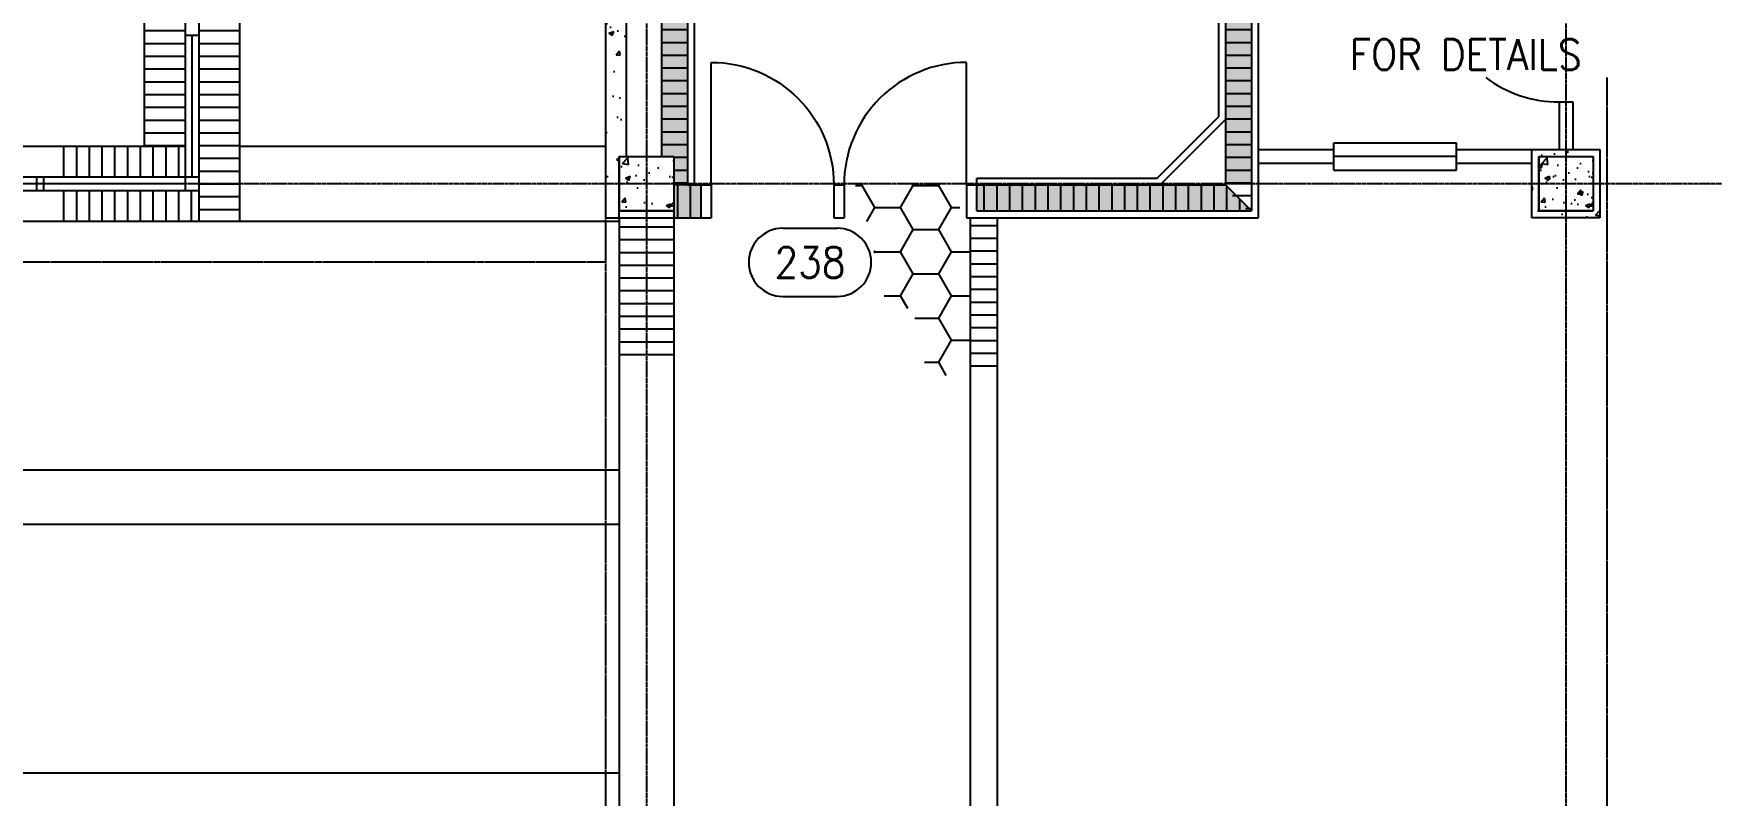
# Model space of a CAD drawing. Header units: inches. Extents: x 388 to 4053, y 352 to 2882.
# Drawn here: x 2377.1 to 2869.8, y 1677.6 to 1901.4 of the extents above; entities that cross this region are included whole.
import ezdxf
from ezdxf.enums import TextEntityAlignment as Align

# ---------------------------------------------------------------- set-up
doc = ezdxf.new("R2010")
doc.units = ezdxf.units.IN
doc.header["$LTSCALE"] = 0.5
doc.header["$MEASUREMENT"] = 0
doc.linetypes.add('CENTER', pattern=[3.25, 2.5, -0.25, 0.25, -0.25])
doc.linetypes.add('HIDDEN', pattern=[0.375, 0.25, -0.125])
for name, color, linetype in [('A-ANNO-TEXT', 7, 'Continuous'), ('A-COLS', 2, 'Continuous'), ('A-COLS-PATT', 8, 'Continuous'), ('A-DOOR', 3, 'Continuous'), ('A-DOOR-IDEN', 7, 'Continuous'), ('A-FLOR-HRAL', 2, 'Continuous'), ('A-FLOR-LEVL', 2, 'Continuous'), ('A-FLOR-OVHD', 2, 'Continuous'), ('A-FLOR-PATT', 8, 'Continuous'), ('A-GLAZ', 3, 'Continuous'), ('A-GRID', 8, 'CENTER'), ('A-WALL', 2, 'Continuous'), ('A-WALL-PATT', 8, 'Continuous')]:
    doc.layers.add(name, color=color, linetype=linetype)
doc.styles.add('ROMANS', font='romans.shx', dxfattribs={"width": 0.9})
pattern_1 = [(0, (5.4444, 1.2734), (0, 3.75), [])]

# ---------------------------------------------------------------- blocks, each defined once
blk = doc.blocks.new('IDEN3')
for p, q in [((-0.0833, 0.1042), (0.0833, 0.1042)), ((-0.0833, -0.1042), (0.0833, -0.1042))]:
    blk.add_line(p, q)
for centre, start, end in [((-0.0833, 0), 90, 270), ((0.0833, 0), 270, 90)]:
    blk.add_arc(centre, 0.1042, start, end)
at = {"style": 'ROMANS', "width": 0.9}
blk.add_attdef('#', text='', height=0.0938, dxfattribs=at).set_placement((0, 0), align=Align.MIDDLE_CENTER)
blk = doc.blocks.new('DOOR1')
at = {"color": 0, "linetype": 'ByBlock'}
blk.add_line((0, 0), (0, 1), dxfattribs=at)
blk.add_arc((0, 0), 1, 90, 180, dxfattribs=at)
blk = doc.blocks.new('1')
for p, q in [((-8, 8), (8, 8)), ((-8, 8), (-8, -8)), ((8, 8), (8, -8)), ((-8, -8), (8, -8))]:
    blk.add_line(p, q)

msp = doc.modelspace()

# ---------------------------------------------------------------- hatches: boundary and pattern name
at = {"layer": 'A-COLS-PATT'}
h = msp.add_hatch(dxfattribs=at)
h.set_pattern_fill('AR-CONC', color=256, scale=2, style=0)
h.set_pattern_definition([(50, (1590.299, -521.055), (14.345204, -1.255043), [1.5, -16.5]), (355, (1590.299, -521.055), (-2.77503, 15.04384), [1.2, -13.2]), (100.4514, (1591.495, -521.159), (11.57019, 13.78879), [1.2748, -14.02284]), (46.1842, (1590.3, -517.055), (21.34482, -3.31038), [2.25, -24.75]), (96.6356, (1592.078, -517.33), (18.69325, 19.48236), [1.9122, -21.03426]), (351.1842, (1590.3, -517.055), (18.69324, 19.48237), [1.8, -19.8]), (21, (1592.299, -518.055), (11.93814, -8.05238), [1.5, -16.5]), (326, (1592.299, -518.055), (4.86631, 14.503), [1.2, -13.2]), (71.4514, (1593.294, -518.726), (16.80445, 6.45061), [1.2748, -14.02284]), (37.5, (1590.299, -521.0546), (0.243197, 6.657877), [0, -13.04, 0, -13.4, 0, -13.25]), (7.5, (1590.299, -521.0546), (5.26139, 7.888234), [0, -7.64, 0, -12.74, 0, -5.05]), (327.5, (1585.839, -521.0546), (10.676449, -0.451097), [0, -5, 0, -15.6, 0, -20.7]), (317.5, (1583.839, -521.055), (11.663723, 2.0021), [0, -6.5, 0, -10.36, 0, -14.7])])
h.paths.add_polyline_path([(2549.08318, 1865.27553), (2549.08318, 1849.27553), (2565.08318, 1849.27553), (2565.08318, 1865.27553)])
h = msp.add_hatch(dxfattribs=at)
h.set_pattern_fill('AR-CONC', color=256, scale=2, style=0)
h.set_pattern_definition([(50, (1860.299, -521.055), (14.345204, -1.255043), [1.5, -16.5]), (355, (1860.299, -521.055), (-2.77503, 15.04384), [1.2, -13.2]), (100.4514, (1861.495, -521.159), (11.57019, 13.78879), [1.2748, -14.02284]), (46.1842, (1860.3, -517.055), (21.34482, -3.31038), [2.25, -24.75]), (96.6356, (1862.078, -517.33), (18.69325, 19.48236), [1.9122, -21.03426]), (351.1842, (1860.3, -517.055), (18.69324, 19.48237), [1.8, -19.8]), (21, (1862.299, -518.055), (11.93814, -8.05238), [1.5, -16.5]), (326, (1862.299, -518.055), (4.86631, 14.503), [1.2, -13.2]), (71.4514, (1863.294, -518.726), (16.80445, 6.45061), [1.2748, -14.02284]), (37.5, (1860.299, -521.0546), (0.243197, 6.657877), [0, -13.04, 0, -13.4, 0, -13.25]), (7.5, (1860.299, -521.0546), (5.26139, 7.888234), [0, -7.64, 0, -12.74, 0, -5.05]), (327.5, (1855.839, -521.0546), (10.676449, -0.451097), [0, -5, 0, -15.6, 0, -20.7]), (317.5, (1853.839, -521.055), (11.663723, 2.0021), [0, -6.5, 0, -10.36, 0, -14.7])])
h.paths.add_polyline_path([(2819.08318, 1865.27553), (2819.08318, 1849.27553), (2835.08318, 1849.27553), (2835.08318, 1865.27553)])
at = {"layer": 'A-FLOR-PATT'}
h = msp.add_hatch(dxfattribs=at)
h.set_pattern_fill('LINE', color=256, scale=30, style=0)
h.set_pattern_definition([(0, (8.497, 0.9595), (0, 3.75), [])])
h.paths.add_polyline_path([(2437.58318, 1933.27553), (2425.58318, 1933.27553), (2425.58318, 1868.27553), (2437.58318, 1868.27553)])
h.paths.add_polyline_path([(2437.58318, 1868.27553), (2425.58318, 1868.27553), (2425.58318, 1857.27553), (2437.58318, 1857.27553)])
h.paths.add_polyline_path([(2437.58318, 1857.27553), (2425.58318, 1857.27553), (2425.58318, 1855.27553), (2425.58318, 1846.27553), (2437.58318, 1846.27553)])
h.paths.add_polyline_path([(2421.58318, 1909.39169), (2409.58318, 1909.39169), (2409.58318, 1868.27553), (2421.58318, 1868.27553)])
h = msp.add_hatch(dxfattribs=at)
h.set_pattern_fill('LINE', color=256, scale=30, angle=90, style=0)
h.set_pattern_definition([(90, (8.497, 0.9595), (-3.75, 2e-16), [])])
h.paths.add_polyline_path([(2421.58318, 1868.27553), (2385.4158, 1868.27553), (2385.4158, 1859.27553), (2421.58318, 1859.27553)])
h.paths.add_polyline_path([(2425.58318, 1855.27553), (2385.4158, 1855.27553), (2385.4158, 1846.27553), (2425.58318, 1846.27553)])
h = msp.add_hatch(dxfattribs=at)
h.set_pattern_fill('HONEY', color=256, scale=60, style=0)
h.set_pattern_definition([(0, (2.88, -0.8586), (11.25, 6.49519), [7.5, -15]), (120, (2.88, -0.8586), (-11.25, 6.49519), [7.5, -15]), (60, (2.88, -0.8586), (2e-08, 12.990381), [-15, 7.5])])
h.paths.add_polyline_path([(2652.08318, 1847.27553), (2649.08318, 1847.27553), (2649.08318, 1855.90053), (2649.08318, 1857.27553), (2618.25253, 1857.27553), (2624.08954, 1838.85451), (2623.32103, 1829.90015), (2627.67594, 1822.9925), (2636.07243, 1819.66525), (2634.93948, 1808.22638), (2643.81475, 1800.2967), (2648.16967, 1802.52539), (2652.08318, 1802.66582)])
h = msp.add_hatch(dxfattribs=at)
h.set_pattern_fill('LINE', color=256, scale=30, style=0)
h.set_pattern_definition([(0, (4.545, -0.4036), (0, 3.75), [])])
h.paths.add_polyline_path([(2565.08318, 1847.27553), (2557.08318, 1847.27553), (2557.08318, 1805.90245), (2565.08318, 1805.90245)])
h.paths.add_polyline_path([(2557.08318, 1847.27553), (2549.08318, 1847.27553), (2549.08318, 1805.90245), (2557.08318, 1805.90245)])
at = {"layer": 'A-WALL-PATT'}
h = msp.add_hatch(dxfattribs=at)
h.set_pattern_fill('AR-SAND', color=256, scale=4, style=0)
h.set_pattern_definition([(37.5, (10.3947, 0), (-0.251973, 7.707295), [0, -6.08, 0, -6.8, 0, -6.5]), (7.5, (10.395, 0), (7.079107, 11.288584), [0, -3.28, 0, -5.48, 0, -2.1]), (327.5, (5.4747, 0), (12.456567, 0.022636), [0, -2, 0, -7.2, 0, -9.4]), (317.5, (5.475, 0), (12.024506, 3.510702), [0, -1, 0, -4.72, 0, -5.4])])
h.paths.add_polyline_path([(2569.08318, 2096.10395), (2569.08318, 2115.27553), (2565.08318, 2119.27553), (2561.45818, 2119.27553), (2561.45818, 1865.27553), (2565.08318, 1865.27553), (2565.08318, 1857.27553), (2569.08318, 1857.27553)])
h.paths.add_polyline_path([(2734.70818, 2122.90053), (2731.70818, 2122.90053), (2731.70818, 2119.27553), (2719.70818, 2119.27553), (2719.70818, 2122.90053), (2565.08318, 2122.90053), (2565.08318, 2119.27553), (2569.08318, 2115.27553), (2727.08318, 2115.27553), (2727.08318, 1857.27553), (2734.70818, 1857.27553)])
h.paths.add_polyline_path([(2727.08318, 1856.90053), (2654.08318, 1856.90053), (2654.08318, 1849.27553), (2734.70818, 1849.27553)])
h.paths.add_polyline_path([(2573.08318, 1856.90053), (2569.08318, 1856.90053), (2565.08318, 1856.90053), (2565.08318, 1847.27553), (2573.08318, 1847.27553)])
h = msp.add_hatch(dxfattribs=at)
h.set_pattern_fill('LINE', color=256, scale=30, style=0)
h.set_pattern_definition(pattern_1)
h.paths.add_polyline_path([(2569.08318, 2096.10395), (2569.08318, 2115.27553), (2565.08318, 2119.27553), (2561.45818, 2119.27553), (2561.45818, 1865.27553), (2565.08318, 1865.27553), (2565.08318, 1857.27553), (2569.08318, 1857.27553)])
h = msp.add_hatch(dxfattribs=at)
h.set_pattern_fill('LINE', color=256, scale=30, style=0)
h.set_pattern_definition(pattern_1)
h.paths.add_polyline_path([(2734.70818, 2122.90053), (2730.70818, 2122.90053), (2730.70818, 2115.27553), (2727.08318, 2115.27553), (2727.08318, 1910.51057), (2734.70818, 1910.51057)])
h.paths.add_polyline_path([(2734.70818, 1910.51057), (2727.08318, 1910.51057), (2727.08318, 1875.0721), (2727.08318, 1857.27553), (2734.70818, 1857.27553)])
h.paths.add_polyline_path([(2734.70818, 1848.27553), (2734.70818, 1857.27553), (2727.08318, 1857.27553), (2727.08318, 1855.90053)])
h = msp.add_hatch(dxfattribs=at)
h.set_pattern_fill('AR-CONC', color=256, scale=2, style=0)
h.set_pattern_definition([(50, (4.212, 1.141), (14.345204, -1.255043), [1.5, -16.5]), (355, (4.212, 1.141), (-2.775027, 15.04384), [1.2, -13.2]), (100.4514, (5.407, 1.037), (11.57019, 13.78879), [1.274804, -14.02284]), (46.1842, (4.212, 5.141), (21.34482, -3.31038), [2.25, -24.75]), (96.6356, (5.99, 4.866), (18.69325, 19.48236), [1.9122, -21.03426]), (351.1842, (4.212, 5.141), (18.69324, 19.48237), [1.8, -19.8]), (21, (6.212, 4.141), (11.93814, -8.052378), [1.5, -16.5]), (326, (6.212, 4.141), (4.866307, 14.503), [1.2, -13.2]), (71.4514, (7.207, 3.47), (16.80445, 6.45061), [1.274804, -14.02284]), (37.5, (4.212, 1.1414), (0.243197, 6.657877), [0, -13.04, 0, -13.4, 0, -13.25]), (7.5, (4.212, 1.1414), (5.26139, 7.888234), [0, -7.64, 0, -12.74, 0, -5.05]), (327.5, (-0.248, 1.1414), (10.676449, -0.451097), [0, -5, 0, -15.6, 0, -20.7]), (317.5, (-2.248, 1.141), (11.663723, 2.0021), [0, -6.5, 0, -10.36, 0, -14.7])])
h.paths.add_polyline_path([(2551.08318, 2067.95196, 0.105064425), (2545.08318, 2069.49316), (2545.08318, 1857.27553), (2549.08318, 1857.27553), (2549.08318, 1865.27553), (2551.08318, 1865.27553)])
h = msp.add_hatch(dxfattribs=at)
h.set_pattern_fill('AR-CONC', color=256, scale=2, style=0)
h.set_pattern_definition([(50, (11.203, -0.822), (14.345204, -1.255043), [1.5, -16.5]), (355, (11.203, -0.822), (-2.775027, 15.04384), [1.2, -13.2]), (100.4514, (12.398, -0.927), (11.57019, 13.78879), [1.274804, -14.02284]), (46.1842, (11.203, 3.178), (21.34482, -3.31038), [2.25, -24.75]), (96.6356, (12.981, 2.902), (18.69325, 19.48236), [1.9122, -21.03426]), (351.1842, (11.203, 3.178), (18.69324, 19.48237), [1.8, -19.8]), (21, (13.203, 2.178), (11.93814, -8.052378), [1.5, -16.5]), (326, (13.203, 2.178), (4.866307, 14.503), [1.2, -13.2]), (71.4514, (14.197, 1.507), (16.80445, 6.45061), [1.274804, -14.02284]), (37.5, (11.2027, -0.8225), (0.243197, 6.657877), [0, -13.04, 0, -13.4, 0, -13.25]), (7.5, (11.203, -0.8225), (5.26139, 7.888234), [0, -7.64, 0, -12.74, 0, -5.05]), (327.5, (6.7427, -0.8225), (10.676449, -0.4510974), [0, -5, 0, -15.6, 0, -20.7]), (317.5, (4.743, -0.822), (11.663723, 2.0021), [0, -6.5, 0, -10.36, 0, -14.7])])
h.paths.add_polyline_path([(2837.08318, 1867.27553), (2817.08318, 1867.27553), (2817.08318, 1847.27553), (2837.08318, 1847.27553)])
h = msp.add_hatch(dxfattribs=at)
h.set_pattern_fill('LINE', color=256, scale=30, angle=90, style=0)
h.set_pattern_definition([(90, (5.0303, 0), (-3.75, 2e-16), [])])
h.paths.add_polyline_path([(2573.08318, 1856.90053), (2569.08318, 1856.90053), (2565.08318, 1856.90053), (2565.08318, 1847.27553), (2573.08318, 1847.27553)])
h.paths.add_polyline_path([(2727.08318, 1856.90053), (2654.08318, 1856.90053), (2654.08318, 1849.27553), (2734.70818, 1849.27553)])
h = msp.add_hatch(dxfattribs=at)
h.set_pattern_fill('LINE', color=256, scale=30, style=0)
h.paths.add_polyline_path([(2660.08318, 1847.27553), (2654.08318, 1847.27553), (2652.08318, 1847.27553), (2652.08318, 1801.47381), (2660.08318, 1801.47381)])

# ---------------------------------------------------------------- linework, layer by layer
at = {"layer": 'A-DOOR'}
msp.add_arc((2825.08318, 1917.27553), 36, 233.2435099, 270, dxfattribs=at)
at = {"layer": 'A-FLOR-HRAL'}
for p, q in [((2569.08318, 2096.10395), (2569.08318, 1856.90053)), ((2571.08318, 2095.27553), (2571.08318, 1856.90053)), ((2725.08318, 2095.27553), (2725.08318, 1876.90053)), ((2727.08318, 2096.10395), (2727.08318, 1876.0721)), ((2707.08318, 1858.90053), (2725.08318, 1876.90053)), ((2707.91161, 1856.90053), (2727.08318, 1876.0721)), ((2654.08318, 1858.90053), (2707.08318, 1858.90053)), ((2654.08318, 1856.90053), (2654.08318, 1858.90053)), ((2569.08318, 1856.90053), (2571.08318, 1856.90053)), ((2654.08318, 1856.90053), (2707.91161, 1856.90053))]:
    msp.add_line(p, q, dxfattribs=at)
at = {"layer": 'A-FLOR-LEVL'}
for p, q in [((2409.58318, 2203.27553), (2409.58318, 1868.27553)), ((2437.58318, 1933.27553), (2437.58318, 1846.27553)), ((1894.58318, 1868.27553), (2409.58318, 1868.27553)), ((2437.58318, 1868.27553), (2545.08318, 1868.27553)), ((1755.08318, 1846.27553), (2549.08318, 1846.27553)), ((2549.08318, 1847.27553), (2549.08318, 1597.27553)), ((2565.08318, 1847.27553), (2565.08318, 1597.27553)), ((1813.66849, 1773.27553), (2549.08318, 1773.27553)), ((1813.66849, 1757.27553), (2549.08318, 1757.27553)), ((1755.08318, 1684.27553), (2549.08318, 1684.27553))]:
    msp.add_line(p, q, dxfattribs=at)
at = {"layer": 'A-FLOR-OVHD', "linetype": 'HIDDEN'}
for p, q in [((2839.08318, 1888.43283), (2839.08318, 1336.77553)), ((2545.08318, 1847.27553), (2545.08318, 1330.77553)), ((1759.08318, 1834.27553), (2545.08318, 1834.27553))]:
    msp.add_line(p, q, dxfattribs=at)
at = {"layer": 'A-FLOR-PATT'}
for p, q in [((2409.58318, 1868.27553), (2421.58318, 1868.27553)), ((2425.58318, 1855.27553), (2425.58318, 1846.27553))]:
    msp.add_line(p, q, dxfattribs=at)
at = {"layer": 'A-GLAZ'}
for p, q in [((2421.58318, 1949.27553), (2421.58318, 1855.27553)), ((2425.58318, 1949.27553), (2425.58318, 1855.27553)), ((2425.58318, 1900.77553), (2421.58318, 1900.77553)), ((2423.58318, 1900.77553), (2423.58318, 1859.27553)), ((2758.89568, 1869.27553), (2794.89568, 1869.27553)), ((2758.89568, 1861.27553), (2758.89568, 1869.27553)), ((2794.89568, 1861.27553), (2794.89568, 1869.27553)), ((2794.89568, 1865.27553), (2758.89568, 1865.27553)), ((2297.08318, 1859.27553), (2425.58318, 1859.27553)), ((2378.08318, 1855.27553), (2378.08318, 1859.27553)), ((2380.08318, 1855.27553), (2380.08318, 1859.27553)), ((2758.89568, 1861.27553), (2794.89568, 1861.27553)), ((2297.08318, 1855.27553), (2425.58318, 1855.27553)), ((2335.08318, 1857.27553), (2378.08318, 1857.27553)), ((2380.08318, 1857.27553), (2421.58318, 1857.27553))]:
    msp.add_line(p, q, dxfattribs=at)
at = {"layer": 'A-GRID'}
for p, q in [((2557.08318, 2833.64311), (2557.08318, 435.27553)), ((2827.08318, 2833.64311), (2827.08318, 435.27553)), ((510.08318, 1857.27553), (4004.54291, 1857.27553))]:
    msp.add_line(p, q, dxfattribs=at)
at = {"layer": 'A-WALL'}
for p, q in [((2545.08318, 2427.27553), (2545.08318, 1847.27553)), ((2734.70818, 2130.27553), (2734.70818, 1849.27553)), ((2736.70818, 2128.27553), (2736.70818, 1847.27553)), ((2551.08318, 2119.27553), (2551.08318, 1865.27553)), ((2561.45818, 2119.27553), (2561.45818, 1865.27553)), ((2569.08318, 2115.27553), (2569.08318, 1856.90053)), ((2727.08318, 2115.27553), (2727.08318, 1856.90053)), ((2825.08318, 1881.27553), (2829.08318, 1881.27553)), ((2825.08318, 1881.27553), (2825.08318, 1867.27553)), ((2829.08318, 1881.27553), (2829.08318, 1867.27553)), ((2549.08318, 1865.27553), (2565.08318, 1865.27553)), ((2549.08318, 1847.27553), (2549.08318, 1865.27553)), ((2565.08318, 1865.27553), (2565.08318, 1847.27553)), ((2736.70818, 1867.27553), (2758.89568, 1867.27553)), ((2736.70818, 1863.27553), (2758.89568, 1863.27553)), ((2758.89568, 1863.27553), (2758.89568, 1867.27553)), ((2794.89568, 1863.27553), (2794.89568, 1867.27553)), ((2794.89568, 1867.27553), (2825.08318, 1867.27553)), ((2794.89568, 1863.27553), (2817.08318, 1863.27553)), ((2817.08318, 1867.27553), (2837.08318, 1867.27553)), ((2817.08318, 1847.27553), (2817.08318, 1867.27553)), ((2819.08318, 1865.27553), (2835.08318, 1865.27553)), ((2819.08318, 1849.27553), (2819.08318, 1865.27553)), ((2835.08318, 1865.27553), (2835.08318, 1849.27553)), ((2837.08318, 1867.27553), (2837.08318, 1847.27553)), ((2569.08318, 1856.90053), (2576.08318, 1856.90053)), ((2573.08318, 1856.90053), (2573.08318, 1847.27553)), ((2576.08318, 1856.90053), (2576.08318, 1847.27553)), ((2612.08318, 1856.90053), (2612.08318, 1847.27553)), ((2612.08318, 1856.90053), (2615.08318, 1856.90053)), ((2615.08318, 1856.90053), (2615.08318, 1847.27553)), ((2651.08318, 1856.90053), (2651.08318, 1847.27553)), ((2651.08318, 1856.90053), (2727.08318, 1856.90053)), ((2654.08318, 1849.27553), (2654.08318, 1856.90053)), ((2565.08318, 1849.27553), (2549.08318, 1849.27553)), ((2654.08318, 1849.27553), (2734.70818, 1849.27553)), ((2835.08318, 1849.27553), (2819.08318, 1849.27553)), ((2545.08318, 1847.27553), (2576.08318, 1847.27553)), ((2612.08318, 1847.27553), (2615.08318, 1847.27553)), ((2651.08318, 1847.27553), (2654.08318, 1847.27553)), ((2652.08318, 1847.27553), (2652.08318, 1401.77553)), ((2654.08318, 1847.27553), (2736.70818, 1847.27553)), ((2660.08318, 1847.27553), (2660.08318, 1409.77553)), ((2837.08318, 1847.27553), (2817.08318, 1847.27553))]:
    msp.add_line(p, q, dxfattribs=at)
at = {"layer": 'A-WALL-PATT'}
for p, q in [((2569.08318, 1856.90053), (2565.08318, 1856.90053)), ((2727.08318, 1856.90053), (2734.70818, 1849.27553))]:
    msp.add_line(p, q, dxfattribs=at)

# ---------------------------------------------------------------- block references
at = {"layer": 'A-COLS'}
for p in [(2557.08318, 1857.27553), (2827.08318, 1857.27553)]:
    msp.add_blockref('1', p, dxfattribs=at)
at = {"layer": 'A-DOOR', "xscale": -35.99999999999954, "yscale": 35.99999999999954, "zscale": 35.99999999999954}
msp.add_blockref('DOOR1', (2576.08318, 1856.90053), dxfattribs=at)
at = {"layer": 'A-DOOR', "xscale": -36, "yscale": -36, "zscale": 36, "rotation": 180}
msp.add_blockref('DOOR1', (2651.08318, 1856.90053), dxfattribs=at)
at = {"layer": 'A-DOOR-IDEN', "xscale": 96, "yscale": 96, "zscale": 96}
msp.add_blockref('IDEN3', (2605.08469, 1834.1605), dxfattribs=at).add_auto_attribs({'#': '238'})

# ---------------------------------------------------------------- texts
at = {"layer": 'A-ANNO-TEXT', "style": 'ROMANS', "width": 0.9}
msp.add_text('FOR DETAILS', height=9, dxfattribs=at).set_placement((2763.63354, 1890.68312))

doc.saveas('drawing.dxf')
